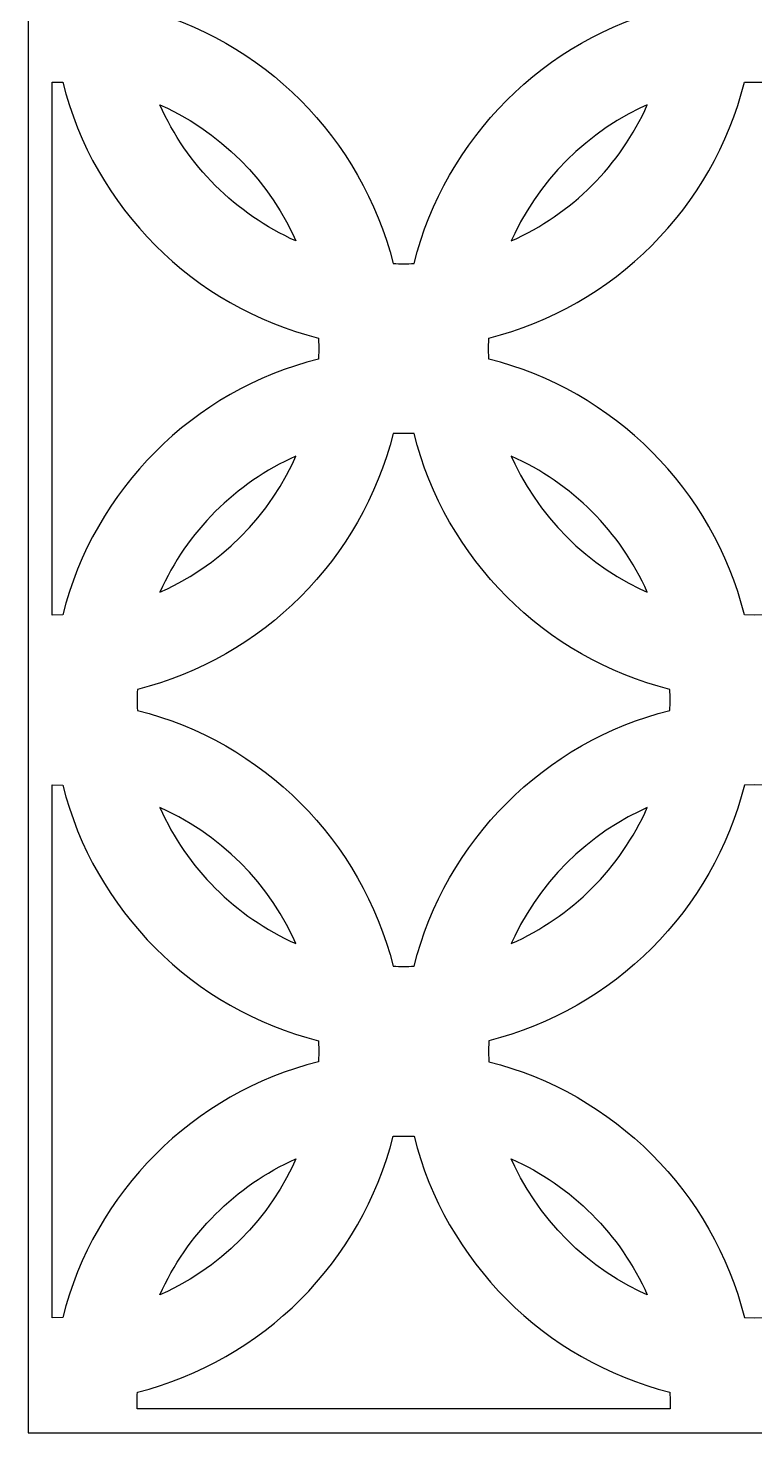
# Model space of a CAD drawing. Header units: centimetres. Extents: x 7.2 to 12.1, y -9 to 9.
# Drawn here: x 7.228 to 9.682, y -9 to -4.257 of the extents above; entities that cross this region are included whole.
import ezdxf

# ---------------------------------------------------------------- set-up
doc = ezdxf.new("R2010")
doc.units = ezdxf.units.CM
doc.header["$MEASUREMENT"] = 0
doc.layers.add('layer 1', color=7, linetype='Continuous')

msp = doc.modelspace()

# ---------------------------------------------------------------- linework, layer by layer
at = {"layer": 'layer 1', "color": 250, "lineweight": 30}
for points, knots in [([(7.22754, 9.00077), (7.22754, 9.00077), (12.1369, 9.00077), (12.1369, 9.00077), (12.1369, 9.00077), (12.1369, 9.00077), (12.1369, -9.00021), (12.1369, -9.00021), (12.1369, -9.00021), (12.1369, -9.00021), (7.22754, -9.00021), (7.22754, -9.00021), (7.22754, -9.00021), (7.22754, -9.00021), (7.22754, 9.00077), (7.22754, 9.00077)], [0, 0, 0, 0, 0.2, 0.2, 0.2, 0.2, 0.4, 0.4, 0.4, 0.4, 0.6, 0.6, 0.6, 0.6, 1, 1, 1, 1]), ([(8.46048, -5.05151), (8.35454, -4.62801), (8.01998, -4.29348), (7.5965, -4.18753), (7.5965, -4.18753), (7.59604, -4.17581), (7.59574, -4.16405), (7.59574, -4.15222), (7.59574, -4.15222), (7.59574, -4.14039), (7.59604, -4.12863), (7.5965, -4.11691), (7.5965, -4.11691), (8.01998, -4.01096), (8.35454, -3.67643), (8.46048, -3.25293), (8.46048, -3.25293), (8.4722, -3.25247), (8.48396, -3.25217), (8.49579, -3.25217), (8.49579, -3.25217), (8.50762, -3.25217), (8.51938, -3.25247), (8.5311, -3.25293), (8.5311, -3.25293), (8.63704, -3.67643), (8.9716, -4.01096), (9.39508, -4.11691), (9.39508, -4.11691), (9.39554, -4.12863), (9.39584, -4.14039), (9.39584, -4.15222), (9.39584, -4.15222), (9.39584, -4.16405), (9.39554, -4.17581), (9.39508, -4.18753), (9.39508, -4.18753), (8.9716, -4.29348), (8.63704, -4.62801), (8.5311, -5.05151), (8.5311, -5.05151), (8.51938, -5.05197), (8.50762, -5.05227), (8.49579, -5.05227), (8.49579, -5.05227), (8.48396, -5.05227), (8.4722, -5.05197), (8.46048, -5.05151)], [0, 0, 0, 0, 0.0769231, 0.0769231, 0.0769231, 0.0769231, 0.1538462, 0.1538462, 0.1538462, 0.1538462, 0.2307692, 0.2307692, 0.2307692, 0.2307692, 0.3076923, 0.3076923, 0.3076923, 0.3076923, 0.3846154, 0.3846154, 0.3846154, 0.3846154, 0.4615385, 0.4615385, 0.4615385, 0.4615385, 0.5384615, 0.5384615, 0.5384615, 0.5384615, 0.6153846, 0.6153846, 0.6153846, 0.6153846, 0.6923077, 0.6923077, 0.6923077, 0.6923077, 0.7692308, 0.7692308, 0.7692308, 0.7692308, 0.8461538, 0.8461538, 0.8461538, 0.8461538, 1, 1, 1, 1]), ([(7.30936, -6.2386), (7.30936, -6.2386), (7.34473, -6.23771), (7.34473, -6.23771), (7.34473, -6.23771), (7.45072, -5.8144), (7.78513, -5.48001), (8.20842, -5.37402), (8.20842, -5.37402), (8.20842, -5.37402), (8.20932, -5.33865), (8.20932, -5.33865), (8.20932, -5.33865), (8.20932, -5.33865), (8.20842, -5.30328), (8.20842, -5.30328), (8.20842, -5.30328), (7.78511, -5.19729), (7.45073, -4.86288), (7.34473, -4.43959), (7.34473, -4.43959), (7.34473, -4.43959), (7.30936, -4.43869), (7.30936, -4.43869), (7.30936, -4.43869), (7.30936, -4.43869), (7.30936, -6.2386), (7.30936, -6.2386)], [0, 0, 0, 0, 0.125, 0.125, 0.125, 0.125, 0.25, 0.25, 0.25, 0.25, 0.375, 0.375, 0.375, 0.375, 0.5, 0.5, 0.5, 0.5, 0.625, 0.625, 0.625, 0.625, 0.75, 0.75, 0.75, 0.75, 1, 1, 1, 1]), ([(8.78316, -5.37402), (9.20645, -5.48001), (9.54087, -5.8144), (9.64685, -6.23771), (9.64685, -6.23771), (9.64685, -6.23771), (9.68222, -6.2386), (9.68222, -6.2386), (9.68222, -6.2386), (9.68222, -6.2386), (9.71759, -6.23771), (9.71759, -6.23771), (9.71759, -6.23771), (9.82358, -5.81441), (10.15797, -5.48), (10.58127, -5.37402), (10.58127, -5.37402), (10.58127, -5.37402), (10.58217, -5.33865), (10.58217, -5.33865), (10.58217, -5.33865), (10.58217, -5.33865), (10.58127, -5.30328), (10.58127, -5.30328), (10.58127, -5.30328), (10.15798, -5.19729), (9.82357, -4.8629), (9.71759, -4.43959), (9.71759, -4.43959), (9.71759, -4.43959), (9.68222, -4.43869), (9.68222, -4.43869), (9.68222, -4.43869), (9.68222, -4.43869), (9.64685, -4.43959), (9.64685, -4.43959), (9.64685, -4.43959), (9.54086, -4.86288), (9.20647, -5.1973), (8.78316, -5.30328), (8.78316, -5.30328), (8.78316, -5.30328), (8.78226, -5.33865), (8.78226, -5.33865), (8.78226, -5.33865), (8.78226, -5.33865), (8.78316, -5.37402), (8.78316, -5.37402)], [0, 0, 0, 0, 0.0769231, 0.0769231, 0.0769231, 0.0769231, 0.1538462, 0.1538462, 0.1538462, 0.1538462, 0.2307692, 0.2307692, 0.2307692, 0.2307692, 0.3076923, 0.3076923, 0.3076923, 0.3076923, 0.3846154, 0.3846154, 0.3846154, 0.3846154, 0.4615385, 0.4615385, 0.4615385, 0.4615385, 0.5384615, 0.5384615, 0.5384615, 0.5384615, 0.6153846, 0.6153846, 0.6153846, 0.6153846, 0.6923077, 0.6923077, 0.6923077, 0.6923077, 0.7692308, 0.7692308, 0.7692308, 0.7692308, 0.8461538, 0.8461538, 0.8461538, 0.8461538, 1, 1, 1, 1]), ([(8.13215, -4.97526), (8.13215, -4.97526), (8.12054, -4.94965), (8.12054, -4.94965), (8.12054, -4.94965), (8.12054, -4.94965), (8.10063, -4.91088), (8.10063, -4.91088), (8.10063, -4.91088), (8.10063, -4.91088), (8.07891, -4.87317), (8.07891, -4.87317), (8.07891, -4.87317), (8.07891, -4.87317), (8.05542, -4.8366), (8.05542, -4.8366), (8.05542, -4.8366), (8.05542, -4.8366), (8.03024, -4.80123), (8.03024, -4.80123), (8.03024, -4.80123), (8.03024, -4.80123), (8.00341, -4.76712), (8.00341, -4.76712), (8.00341, -4.76712), (8.00341, -4.76712), (7.975, -4.73433), (7.975, -4.73433), (7.975, -4.73433), (7.975, -4.73433), (7.94507, -4.70294), (7.94507, -4.70294), (7.94507, -4.70294), (7.94507, -4.70294), (7.91368, -4.67301), (7.91368, -4.67301), (7.91368, -4.67301), (7.91368, -4.67301), (7.88089, -4.6446), (7.88089, -4.6446), (7.88089, -4.6446), (7.88089, -4.6446), (7.84678, -4.61777), (7.84678, -4.61777), (7.84678, -4.61777), (7.84678, -4.61777), (7.81141, -4.59258), (7.81141, -4.59258), (7.81141, -4.59258), (7.81141, -4.59258), (7.77484, -4.5691), (7.77484, -4.5691), (7.77484, -4.5691), (7.77484, -4.5691), (7.73713, -4.54738), (7.73713, -4.54738), (7.73713, -4.54738), (7.73713, -4.54738), (7.69835, -4.52747), (7.69835, -4.52747), (7.69835, -4.52747), (7.69835, -4.52747), (7.67275, -4.51586), (7.67275, -4.51586), (7.67275, -4.51586), (7.76345, -4.72001), (7.928, -4.88456), (8.13215, -4.97526)], [0, 0, 0, 0, 0.0555556, 0.0555556, 0.0555556, 0.0555556, 0.1111111, 0.1111111, 0.1111111, 0.1111111, 0.1666667, 0.1666667, 0.1666667, 0.1666667, 0.2222222, 0.2222222, 0.2222222, 0.2222222, 0.2777778, 0.2777778, 0.2777778, 0.2777778, 0.3333333, 0.3333333, 0.3333333, 0.3333333, 0.3888889, 0.3888889, 0.3888889, 0.3888889, 0.4444444, 0.4444444, 0.4444444, 0.4444444, 0.5, 0.5, 0.5, 0.5, 0.5555556, 0.5555556, 0.5555556, 0.5555556, 0.6111111, 0.6111111, 0.6111111, 0.6111111, 0.6666667, 0.6666667, 0.6666667, 0.6666667, 0.7222222, 0.7222222, 0.7222222, 0.7222222, 0.7777778, 0.7777778, 0.7777778, 0.7777778, 0.8333333, 0.8333333, 0.8333333, 0.8333333, 0.8888889, 0.8888889, 0.8888889, 0.8888889, 1, 1, 1, 1]), ([(8.85943, -4.97526), (8.85943, -4.97526), (8.87104, -4.94965), (8.87104, -4.94965), (8.87104, -4.94965), (8.87104, -4.94965), (8.89095, -4.91088), (8.89095, -4.91088), (8.89095, -4.91088), (8.89095, -4.91088), (8.91267, -4.87317), (8.91267, -4.87317), (8.91267, -4.87317), (8.91267, -4.87317), (8.93615, -4.8366), (8.93615, -4.8366), (8.93615, -4.8366), (8.93615, -4.8366), (8.96134, -4.80123), (8.96134, -4.80123), (8.96134, -4.80123), (8.96134, -4.80123), (8.98817, -4.76712), (8.98817, -4.76712), (8.98817, -4.76712), (8.98817, -4.76712), (9.01658, -4.73433), (9.01658, -4.73433), (9.01658, -4.73433), (9.01658, -4.73433), (9.04651, -4.70294), (9.04651, -4.70294), (9.04651, -4.70294), (9.04651, -4.70294), (9.0779, -4.67301), (9.0779, -4.67301), (9.0779, -4.67301), (9.0779, -4.67301), (9.11069, -4.6446), (9.11069, -4.6446), (9.11069, -4.6446), (9.11069, -4.6446), (9.1448, -4.61777), (9.1448, -4.61777), (9.1448, -4.61777), (9.1448, -4.61777), (9.18017, -4.59258), (9.18017, -4.59258), (9.18017, -4.59258), (9.18017, -4.59258), (9.21674, -4.5691), (9.21674, -4.5691), (9.21674, -4.5691), (9.21674, -4.5691), (9.25445, -4.54738), (9.25445, -4.54738), (9.25445, -4.54738), (9.25445, -4.54738), (9.29322, -4.52747), (9.29322, -4.52747), (9.29322, -4.52747), (9.29322, -4.52747), (9.31883, -4.51586), (9.31883, -4.51586), (9.31883, -4.51586), (9.22813, -4.72001), (9.06358, -4.88456), (8.85943, -4.97526)], [0, 0, 0, 0, 0.0555556, 0.0555556, 0.0555556, 0.0555556, 0.1111111, 0.1111111, 0.1111111, 0.1111111, 0.1666667, 0.1666667, 0.1666667, 0.1666667, 0.2222222, 0.2222222, 0.2222222, 0.2222222, 0.2777778, 0.2777778, 0.2777778, 0.2777778, 0.3333333, 0.3333333, 0.3333333, 0.3333333, 0.3888889, 0.3888889, 0.3888889, 0.3888889, 0.4444444, 0.4444444, 0.4444444, 0.4444444, 0.5, 0.5, 0.5, 0.5, 0.5555556, 0.5555556, 0.5555556, 0.5555556, 0.6111111, 0.6111111, 0.6111111, 0.6111111, 0.6666667, 0.6666667, 0.6666667, 0.6666667, 0.7222222, 0.7222222, 0.7222222, 0.7222222, 0.7777778, 0.7777778, 0.7777778, 0.7777778, 0.8333333, 0.8333333, 0.8333333, 0.8333333, 0.8888889, 0.8888889, 0.8888889, 0.8888889, 1, 1, 1, 1]), ([(8.49579, -5.62503), (8.50762, -5.62503), (8.51938, -5.62533), (8.5311, -5.62578), (8.5311, -5.62578), (8.63704, -6.04928), (8.9716, -6.38382), (9.39508, -6.48976), (9.39508, -6.48976), (9.39554, -6.50148), (9.39584, -6.51324), (9.39584, -6.52507), (9.39584, -6.52507), (9.39584, -6.5369), (9.39554, -6.54867), (9.39508, -6.56039), (9.39508, -6.56039), (8.97158, -6.66633), (8.63705, -7.00089), (8.5311, -7.42437), (8.5311, -7.42437), (8.51938, -7.42482), (8.50762, -7.42512), (8.49579, -7.42512), (8.49579, -7.42512), (8.48396, -7.42512), (8.4722, -7.42482), (8.46048, -7.42437), (8.46048, -7.42437), (8.35454, -7.00087), (8.01998, -6.66633), (7.5965, -6.56039), (7.5965, -6.56039), (7.59604, -6.54867), (7.59574, -6.5369), (7.59574, -6.52507), (7.59574, -6.52507), (7.59574, -6.51324), (7.59604, -6.50149), (7.5965, -6.48976), (7.5965, -6.48976), (8.02, -6.38382), (8.35453, -6.04927), (8.46048, -5.62578), (8.46048, -5.62578), (8.4722, -5.62533), (8.48396, -5.62503), (8.49579, -5.62503)], [0, 0, 0, 0, 0.0769231, 0.0769231, 0.0769231, 0.0769231, 0.1538462, 0.1538462, 0.1538462, 0.1538462, 0.2307692, 0.2307692, 0.2307692, 0.2307692, 0.3076923, 0.3076923, 0.3076923, 0.3076923, 0.3846154, 0.3846154, 0.3846154, 0.3846154, 0.4615385, 0.4615385, 0.4615385, 0.4615385, 0.5384615, 0.5384615, 0.5384615, 0.5384615, 0.6153846, 0.6153846, 0.6153846, 0.6153846, 0.6923077, 0.6923077, 0.6923077, 0.6923077, 0.7692308, 0.7692308, 0.7692308, 0.7692308, 0.8461538, 0.8461538, 0.8461538, 0.8461538, 1, 1, 1, 1]), ([(7.67275, -6.16144), (7.76345, -5.95729), (7.928, -5.79273), (8.13215, -5.70203), (8.13215, -5.70203), (8.13215, -5.70203), (8.12054, -5.72765), (8.12054, -5.72765), (8.12054, -5.72765), (8.12054, -5.72765), (8.10063, -5.76642), (8.10063, -5.76642), (8.10063, -5.76642), (8.10063, -5.76642), (8.07891, -5.80413), (8.07891, -5.80413), (8.07891, -5.80413), (8.07891, -5.80413), (8.05542, -5.8407), (8.05542, -5.8407), (8.05542, -5.8407), (8.05542, -5.8407), (8.03024, -5.87607), (8.03024, -5.87607), (8.03024, -5.87607), (8.03024, -5.87607), (8.00341, -5.91018), (8.00341, -5.91018), (8.00341, -5.91018), (8.00341, -5.91018), (7.975, -5.94296), (7.975, -5.94296), (7.975, -5.94296), (7.975, -5.94296), (7.94507, -5.97435), (7.94507, -5.97435), (7.94507, -5.97435), (7.94507, -5.97435), (7.91367, -6.00429), (7.91367, -6.00429), (7.91367, -6.00429), (7.91367, -6.00429), (7.88089, -6.0327), (7.88089, -6.0327), (7.88089, -6.0327), (7.88089, -6.0327), (7.84678, -6.05953), (7.84678, -6.05953), (7.84678, -6.05953), (7.84678, -6.05953), (7.81141, -6.08471), (7.81141, -6.08471), (7.81141, -6.08471), (7.81141, -6.08471), (7.77484, -6.1082), (7.77484, -6.1082), (7.77484, -6.1082), (7.77484, -6.1082), (7.73713, -6.12992), (7.73713, -6.12992), (7.73713, -6.12992), (7.73713, -6.12992), (7.69836, -6.14983), (7.69836, -6.14983), (7.69836, -6.14983), (7.69836, -6.14983), (7.67275, -6.16144), (7.67275, -6.16144)], [0, 0, 0, 0, 0.0555556, 0.0555556, 0.0555556, 0.0555556, 0.1111111, 0.1111111, 0.1111111, 0.1111111, 0.1666667, 0.1666667, 0.1666667, 0.1666667, 0.2222222, 0.2222222, 0.2222222, 0.2222222, 0.2777778, 0.2777778, 0.2777778, 0.2777778, 0.3333333, 0.3333333, 0.3333333, 0.3333333, 0.3888889, 0.3888889, 0.3888889, 0.3888889, 0.4444444, 0.4444444, 0.4444444, 0.4444444, 0.5, 0.5, 0.5, 0.5, 0.5555556, 0.5555556, 0.5555556, 0.5555556, 0.6111111, 0.6111111, 0.6111111, 0.6111111, 0.6666667, 0.6666667, 0.6666667, 0.6666667, 0.7222222, 0.7222222, 0.7222222, 0.7222222, 0.7777778, 0.7777778, 0.7777778, 0.7777778, 0.8333333, 0.8333333, 0.8333333, 0.8333333, 0.8888889, 0.8888889, 0.8888889, 0.8888889, 1, 1, 1, 1]), ([(8.85943, -5.70203), (9.06358, -5.79273), (9.22814, -5.95729), (9.31883, -6.16144), (9.31883, -6.16144), (9.31883, -6.16144), (9.29322, -6.14983), (9.29322, -6.14983), (9.29322, -6.14983), (9.29322, -6.14983), (9.25444, -6.12992), (9.25444, -6.12992), (9.25444, -6.12992), (9.25444, -6.12992), (9.21674, -6.1082), (9.21674, -6.1082), (9.21674, -6.1082), (9.21674, -6.1082), (9.18017, -6.08471), (9.18017, -6.08471), (9.18017, -6.08471), (9.18017, -6.08471), (9.1448, -6.05953), (9.1448, -6.05953), (9.1448, -6.05953), (9.1448, -6.05953), (9.11069, -6.0327), (9.11069, -6.0327), (9.11069, -6.0327), (9.11069, -6.0327), (9.07791, -6.00429), (9.07791, -6.00429), (9.07791, -6.00429), (9.07791, -6.00429), (9.04651, -5.97435), (9.04651, -5.97435), (9.04651, -5.97435), (9.04651, -5.97435), (9.01658, -5.94296), (9.01658, -5.94296), (9.01658, -5.94296), (9.01658, -5.94296), (8.98817, -5.91018), (8.98817, -5.91018), (8.98817, -5.91018), (8.98817, -5.91018), (8.96134, -5.87607), (8.96134, -5.87607), (8.96134, -5.87607), (8.96134, -5.87607), (8.93615, -5.8407), (8.93615, -5.8407), (8.93615, -5.8407), (8.93615, -5.8407), (8.91267, -5.80413), (8.91267, -5.80413), (8.91267, -5.80413), (8.91267, -5.80413), (8.89095, -5.76642), (8.89095, -5.76642), (8.89095, -5.76642), (8.89095, -5.76642), (8.87104, -5.72765), (8.87104, -5.72765), (8.87104, -5.72765), (8.87104, -5.72765), (8.85943, -5.70203), (8.85943, -5.70203)], [0, 0, 0, 0, 0.0555556, 0.0555556, 0.0555556, 0.0555556, 0.1111111, 0.1111111, 0.1111111, 0.1111111, 0.1666667, 0.1666667, 0.1666667, 0.1666667, 0.2222222, 0.2222222, 0.2222222, 0.2222222, 0.2777778, 0.2777778, 0.2777778, 0.2777778, 0.3333333, 0.3333333, 0.3333333, 0.3333333, 0.3888889, 0.3888889, 0.3888889, 0.3888889, 0.4444444, 0.4444444, 0.4444444, 0.4444444, 0.5, 0.5, 0.5, 0.5, 0.5555556, 0.5555556, 0.5555556, 0.5555556, 0.6111111, 0.6111111, 0.6111111, 0.6111111, 0.6666667, 0.6666667, 0.6666667, 0.6666667, 0.7222222, 0.7222222, 0.7222222, 0.7222222, 0.7777778, 0.7777778, 0.7777778, 0.7777778, 0.8333333, 0.8333333, 0.8333333, 0.8333333, 0.8888889, 0.8888889, 0.8888889, 0.8888889, 1, 1, 1, 1]), ([(7.30936, -8.61146), (7.30936, -8.61146), (7.34473, -8.61056), (7.34473, -8.61056), (7.34473, -8.61056), (7.45072, -8.18725), (7.78513, -7.85287), (8.20842, -7.74687), (8.20842, -7.74687), (8.20842, -7.74687), (8.20932, -7.7115), (8.20932, -7.7115), (8.20932, -7.7115), (8.20932, -7.7115), (8.20842, -7.67613), (8.20842, -7.67613), (8.20842, -7.67613), (7.78511, -7.57015), (7.45072, -7.23574), (7.34473, -6.81244), (7.34473, -6.81244), (7.34473, -6.81244), (7.30936, -6.81154), (7.30936, -6.81154), (7.30936, -6.81154), (7.30936, -6.81154), (7.30936, -8.61146), (7.30936, -8.61146)], [0, 0, 0, 0, 0.125, 0.125, 0.125, 0.125, 0.25, 0.25, 0.25, 0.25, 0.375, 0.375, 0.375, 0.375, 0.5, 0.5, 0.5, 0.5, 0.625, 0.625, 0.625, 0.625, 0.75, 0.75, 0.75, 0.75, 1, 1, 1, 1]), ([(9.64685, -8.61056), (9.54085, -8.18727), (9.20647, -7.85286), (8.78316, -7.74687), (8.78316, -7.74687), (8.78316, -7.74687), (8.78226, -7.7115), (8.78226, -7.7115), (8.78226, -7.7115), (8.78226, -7.7115), (8.78316, -7.67614), (8.78316, -7.67614), (8.78316, -7.67614), (9.20647, -7.57015), (9.54086, -7.23574), (9.64685, -6.81244), (9.64685, -6.81244), (9.64685, -6.81244), (9.68222, -6.81154), (9.68222, -6.81154), (9.68222, -6.81154), (9.68222, -6.81154), (9.71759, -6.81244), (9.71759, -6.81244), (9.71759, -6.81244), (9.82357, -7.23576), (10.15798, -7.57014), (10.58127, -7.67613), (10.58127, -7.67613), (10.58127, -7.67613), (10.58217, -7.7115), (10.58217, -7.7115), (10.58217, -7.7115), (10.58217, -7.7115), (10.58127, -7.74687), (10.58127, -7.74687), (10.58127, -7.74687), (10.15798, -7.85286), (9.82357, -8.18725), (9.71759, -8.61056), (9.71759, -8.61056), (9.71759, -8.61056), (9.68222, -8.61146), (9.68222, -8.61146), (9.68222, -8.61146), (9.68222, -8.61146), (9.64685, -8.61056), (9.64685, -8.61056)], [0, 0, 0, 0, 0.0769231, 0.0769231, 0.0769231, 0.0769231, 0.1538462, 0.1538462, 0.1538462, 0.1538462, 0.2307692, 0.2307692, 0.2307692, 0.2307692, 0.3076923, 0.3076923, 0.3076923, 0.3076923, 0.3846154, 0.3846154, 0.3846154, 0.3846154, 0.4615385, 0.4615385, 0.4615385, 0.4615385, 0.5384615, 0.5384615, 0.5384615, 0.5384615, 0.6153846, 0.6153846, 0.6153846, 0.6153846, 0.6923077, 0.6923077, 0.6923077, 0.6923077, 0.7692308, 0.7692308, 0.7692308, 0.7692308, 0.8461538, 0.8461538, 0.8461538, 0.8461538, 1, 1, 1, 1]), ([(8.13215, -7.34812), (7.928, -7.25742), (7.76345, -7.09287), (7.67275, -6.88871), (7.67275, -6.88871), (7.67275, -6.88871), (7.69835, -6.90032), (7.69835, -6.90032), (7.69835, -6.90032), (7.69835, -6.90032), (7.73713, -6.92023), (7.73713, -6.92023), (7.73713, -6.92023), (7.73713, -6.92023), (7.77484, -6.94196), (7.77484, -6.94196), (7.77484, -6.94196), (7.77484, -6.94196), (7.81141, -6.96544), (7.81141, -6.96544), (7.81141, -6.96544), (7.81141, -6.96544), (7.84678, -6.99062), (7.84678, -6.99062), (7.84678, -6.99062), (7.84678, -6.99062), (7.88089, -7.01745), (7.88089, -7.01745), (7.88089, -7.01745), (7.88089, -7.01745), (7.91368, -7.04587), (7.91368, -7.04587), (7.91368, -7.04587), (7.91368, -7.04587), (7.94507, -7.0758), (7.94507, -7.0758), (7.94507, -7.0758), (7.94507, -7.0758), (7.975, -7.10719), (7.975, -7.10719), (7.975, -7.10719), (7.975, -7.10719), (8.00341, -7.13997), (8.00341, -7.13997), (8.00341, -7.13997), (8.00341, -7.13997), (8.03024, -7.17408), (8.03024, -7.17408), (8.03024, -7.17408), (8.03024, -7.17408), (8.05542, -7.20945), (8.05542, -7.20945), (8.05542, -7.20945), (8.05542, -7.20945), (8.07891, -7.24602), (8.07891, -7.24602), (8.07891, -7.24602), (8.07891, -7.24602), (8.10063, -7.28373), (8.10063, -7.28373), (8.10063, -7.28373), (8.10063, -7.28373), (8.12054, -7.32251), (8.12054, -7.32251), (8.12054, -7.32251), (8.12054, -7.32251), (8.13215, -7.34812), (8.13215, -7.34812)], [0, 0, 0, 0, 0.0555556, 0.0555556, 0.0555556, 0.0555556, 0.1111111, 0.1111111, 0.1111111, 0.1111111, 0.1666667, 0.1666667, 0.1666667, 0.1666667, 0.2222222, 0.2222222, 0.2222222, 0.2222222, 0.2777778, 0.2777778, 0.2777778, 0.2777778, 0.3333333, 0.3333333, 0.3333333, 0.3333333, 0.3888889, 0.3888889, 0.3888889, 0.3888889, 0.4444444, 0.4444444, 0.4444444, 0.4444444, 0.5, 0.5, 0.5, 0.5, 0.5555556, 0.5555556, 0.5555556, 0.5555556, 0.6111111, 0.6111111, 0.6111111, 0.6111111, 0.6666667, 0.6666667, 0.6666667, 0.6666667, 0.7222222, 0.7222222, 0.7222222, 0.7222222, 0.7777778, 0.7777778, 0.7777778, 0.7777778, 0.8333333, 0.8333333, 0.8333333, 0.8333333, 0.8888889, 0.8888889, 0.8888889, 0.8888889, 1, 1, 1, 1]), ([(9.31883, -6.88871), (9.22814, -7.09287), (9.06358, -7.25742), (8.85943, -7.34812), (8.85943, -7.34812), (8.85943, -7.34812), (8.87104, -7.32251), (8.87104, -7.32251), (8.87104, -7.32251), (8.87104, -7.32251), (8.89095, -7.28373), (8.89095, -7.28373), (8.89095, -7.28373), (8.89095, -7.28373), (8.91267, -7.24602), (8.91267, -7.24602), (8.91267, -7.24602), (8.91267, -7.24602), (8.93615, -7.20945), (8.93615, -7.20945), (8.93615, -7.20945), (8.93615, -7.20945), (8.96134, -7.17408), (8.96134, -7.17408), (8.96134, -7.17408), (8.96134, -7.17408), (8.98817, -7.13997), (8.98817, -7.13997), (8.98817, -7.13997), (8.98817, -7.13997), (9.01658, -7.10719), (9.01658, -7.10719), (9.01658, -7.10719), (9.01658, -7.10719), (9.04651, -7.0758), (9.04651, -7.0758), (9.04651, -7.0758), (9.04651, -7.0758), (9.0779, -7.04587), (9.0779, -7.04587), (9.0779, -7.04587), (9.0779, -7.04587), (9.11069, -7.01745), (9.11069, -7.01745), (9.11069, -7.01745), (9.11069, -7.01745), (9.1448, -6.99062), (9.1448, -6.99062), (9.1448, -6.99062), (9.1448, -6.99062), (9.18017, -6.96544), (9.18017, -6.96544), (9.18017, -6.96544), (9.18017, -6.96544), (9.21674, -6.94196), (9.21674, -6.94196), (9.21674, -6.94196), (9.21674, -6.94196), (9.25445, -6.92023), (9.25445, -6.92023), (9.25445, -6.92023), (9.25445, -6.92023), (9.29322, -6.90032), (9.29322, -6.90032), (9.29322, -6.90032), (9.29322, -6.90032), (9.31883, -6.88871), (9.31883, -6.88871)], [0, 0, 0, 0, 0.0555556, 0.0555556, 0.0555556, 0.0555556, 0.1111111, 0.1111111, 0.1111111, 0.1111111, 0.1666667, 0.1666667, 0.1666667, 0.1666667, 0.2222222, 0.2222222, 0.2222222, 0.2222222, 0.2777778, 0.2777778, 0.2777778, 0.2777778, 0.3333333, 0.3333333, 0.3333333, 0.3333333, 0.3888889, 0.3888889, 0.3888889, 0.3888889, 0.4444444, 0.4444444, 0.4444444, 0.4444444, 0.5, 0.5, 0.5, 0.5, 0.5555556, 0.5555556, 0.5555556, 0.5555556, 0.6111111, 0.6111111, 0.6111111, 0.6111111, 0.6666667, 0.6666667, 0.6666667, 0.6666667, 0.7222222, 0.7222222, 0.7222222, 0.7222222, 0.7777778, 0.7777778, 0.7777778, 0.7777778, 0.8333333, 0.8333333, 0.8333333, 0.8333333, 0.8888889, 0.8888889, 0.8888889, 0.8888889, 1, 1, 1, 1]), ([(9.39558, -8.91839), (9.39573, -8.91158), (9.39584, -8.90477), (9.39584, -8.89793), (9.39584, -8.89793), (9.39584, -8.8861), (9.39554, -8.87434), (9.39508, -8.86262), (9.39508, -8.86262), (8.9716, -8.75667), (8.63704, -8.42214), (8.5311, -7.99864), (8.5311, -7.99864), (8.51938, -7.99818), (8.50762, -7.99788), (8.49579, -7.99788), (8.49579, -7.99788), (8.48396, -7.99788), (8.4722, -7.99818), (8.46048, -7.99864), (8.46048, -7.99864), (8.35453, -8.42212), (8.02, -8.75668), (7.5965, -8.86262), (7.5965, -8.86262), (7.59604, -8.87434), (7.59574, -8.8861), (7.59574, -8.89793), (7.59574, -8.89793), (7.59574, -8.90477), (7.59585, -8.91158), (7.596, -8.91839), (7.596, -8.91839), (7.596, -8.91839), (9.39558, -8.91839), (9.39558, -8.91839)], [0, 0, 0, 0, 0.1, 0.1, 0.1, 0.1, 0.2, 0.2, 0.2, 0.2, 0.3, 0.3, 0.3, 0.3, 0.4, 0.4, 0.4, 0.4, 0.5, 0.5, 0.5, 0.5, 0.6, 0.6, 0.6, 0.6, 0.7, 0.7, 0.7, 0.7, 0.8, 0.8, 0.8, 0.8, 1, 1, 1, 1]), ([(7.67275, -8.53429), (7.67275, -8.53429), (7.69836, -8.52268), (7.69836, -8.52268), (7.69836, -8.52268), (7.69836, -8.52268), (7.73713, -8.50277), (7.73713, -8.50277), (7.73713, -8.50277), (7.73713, -8.50277), (7.77484, -8.48105), (7.77484, -8.48105), (7.77484, -8.48105), (7.77484, -8.48105), (7.81141, -8.45757), (7.81141, -8.45757), (7.81141, -8.45757), (7.81141, -8.45757), (7.84678, -8.43238), (7.84678, -8.43238), (7.84678, -8.43238), (7.84678, -8.43238), (7.88089, -8.40555), (7.88089, -8.40555), (7.88089, -8.40555), (7.88089, -8.40555), (7.91367, -8.37714), (7.91367, -8.37714), (7.91367, -8.37714), (7.91367, -8.37714), (7.94507, -8.34721), (7.94507, -8.34721), (7.94507, -8.34721), (7.94507, -8.34721), (7.975, -8.31582), (7.975, -8.31582), (7.975, -8.31582), (7.975, -8.31582), (8.00341, -8.28303), (8.00341, -8.28303), (8.00341, -8.28303), (8.00341, -8.28303), (8.03024, -8.24892), (8.03024, -8.24892), (8.03024, -8.24892), (8.03024, -8.24892), (8.05542, -8.21355), (8.05542, -8.21355), (8.05542, -8.21355), (8.05542, -8.21355), (8.07891, -8.17698), (8.07891, -8.17698), (8.07891, -8.17698), (8.07891, -8.17698), (8.10063, -8.13928), (8.10063, -8.13928), (8.10063, -8.13928), (8.10063, -8.13928), (8.12054, -8.1005), (8.12054, -8.1005), (8.12054, -8.1005), (8.12054, -8.1005), (8.13215, -8.07489), (8.13215, -8.07489), (8.13215, -8.07489), (7.92801, -8.16561), (7.76346, -8.33013), (7.67275, -8.53429)], [0, 0, 0, 0, 0.0555556, 0.0555556, 0.0555556, 0.0555556, 0.1111111, 0.1111111, 0.1111111, 0.1111111, 0.1666667, 0.1666667, 0.1666667, 0.1666667, 0.2222222, 0.2222222, 0.2222222, 0.2222222, 0.2777778, 0.2777778, 0.2777778, 0.2777778, 0.3333333, 0.3333333, 0.3333333, 0.3333333, 0.3888889, 0.3888889, 0.3888889, 0.3888889, 0.4444444, 0.4444444, 0.4444444, 0.4444444, 0.5, 0.5, 0.5, 0.5, 0.5555556, 0.5555556, 0.5555556, 0.5555556, 0.6111111, 0.6111111, 0.6111111, 0.6111111, 0.6666667, 0.6666667, 0.6666667, 0.6666667, 0.7222222, 0.7222222, 0.7222222, 0.7222222, 0.7777778, 0.7777778, 0.7777778, 0.7777778, 0.8333333, 0.8333333, 0.8333333, 0.8333333, 0.8888889, 0.8888889, 0.8888889, 0.8888889, 1, 1, 1, 1]), ([(8.85943, -8.07489), (8.85943, -8.07489), (8.87104, -8.1005), (8.87104, -8.1005), (8.87104, -8.1005), (8.87104, -8.1005), (8.89095, -8.13928), (8.89095, -8.13928), (8.89095, -8.13928), (8.89095, -8.13928), (8.91267, -8.17698), (8.91267, -8.17698), (8.91267, -8.17698), (8.91267, -8.17698), (8.93615, -8.21355), (8.93615, -8.21355), (8.93615, -8.21355), (8.93615, -8.21355), (8.96134, -8.24892), (8.96134, -8.24892), (8.96134, -8.24892), (8.96134, -8.24892), (8.98817, -8.28303), (8.98817, -8.28303), (8.98817, -8.28303), (8.98817, -8.28303), (9.01658, -8.31582), (9.01658, -8.31582), (9.01658, -8.31582), (9.01658, -8.31582), (9.04651, -8.34721), (9.04651, -8.34721), (9.04651, -8.34721), (9.04651, -8.34721), (9.07791, -8.37714), (9.07791, -8.37714), (9.07791, -8.37714), (9.07791, -8.37714), (9.11069, -8.40555), (9.11069, -8.40555), (9.11069, -8.40555), (9.11069, -8.40555), (9.1448, -8.43238), (9.1448, -8.43238), (9.1448, -8.43238), (9.1448, -8.43238), (9.18017, -8.45757), (9.18017, -8.45757), (9.18017, -8.45757), (9.18017, -8.45757), (9.21674, -8.48105), (9.21674, -8.48105), (9.21674, -8.48105), (9.21674, -8.48105), (9.25444, -8.50277), (9.25444, -8.50277), (9.25444, -8.50277), (9.25444, -8.50277), (9.29322, -8.52268), (9.29322, -8.52268), (9.29322, -8.52268), (9.29322, -8.52268), (9.31883, -8.53429), (9.31883, -8.53429), (9.31883, -8.53429), (9.22811, -8.33015), (9.06359, -8.1656), (8.85943, -8.07489)], [0, 0, 0, 0, 0.0555556, 0.0555556, 0.0555556, 0.0555556, 0.1111111, 0.1111111, 0.1111111, 0.1111111, 0.1666667, 0.1666667, 0.1666667, 0.1666667, 0.2222222, 0.2222222, 0.2222222, 0.2222222, 0.2777778, 0.2777778, 0.2777778, 0.2777778, 0.3333333, 0.3333333, 0.3333333, 0.3333333, 0.3888889, 0.3888889, 0.3888889, 0.3888889, 0.4444444, 0.4444444, 0.4444444, 0.4444444, 0.5, 0.5, 0.5, 0.5, 0.5555556, 0.5555556, 0.5555556, 0.5555556, 0.6111111, 0.6111111, 0.6111111, 0.6111111, 0.6666667, 0.6666667, 0.6666667, 0.6666667, 0.7222222, 0.7222222, 0.7222222, 0.7222222, 0.7777778, 0.7777778, 0.7777778, 0.7777778, 0.8333333, 0.8333333, 0.8333333, 0.8333333, 0.8888889, 0.8888889, 0.8888889, 0.8888889, 1, 1, 1, 1])]:
    msp.add_open_spline(points, degree=3, knots=knots, dxfattribs=at)

doc.saveas('drawing.dxf')
